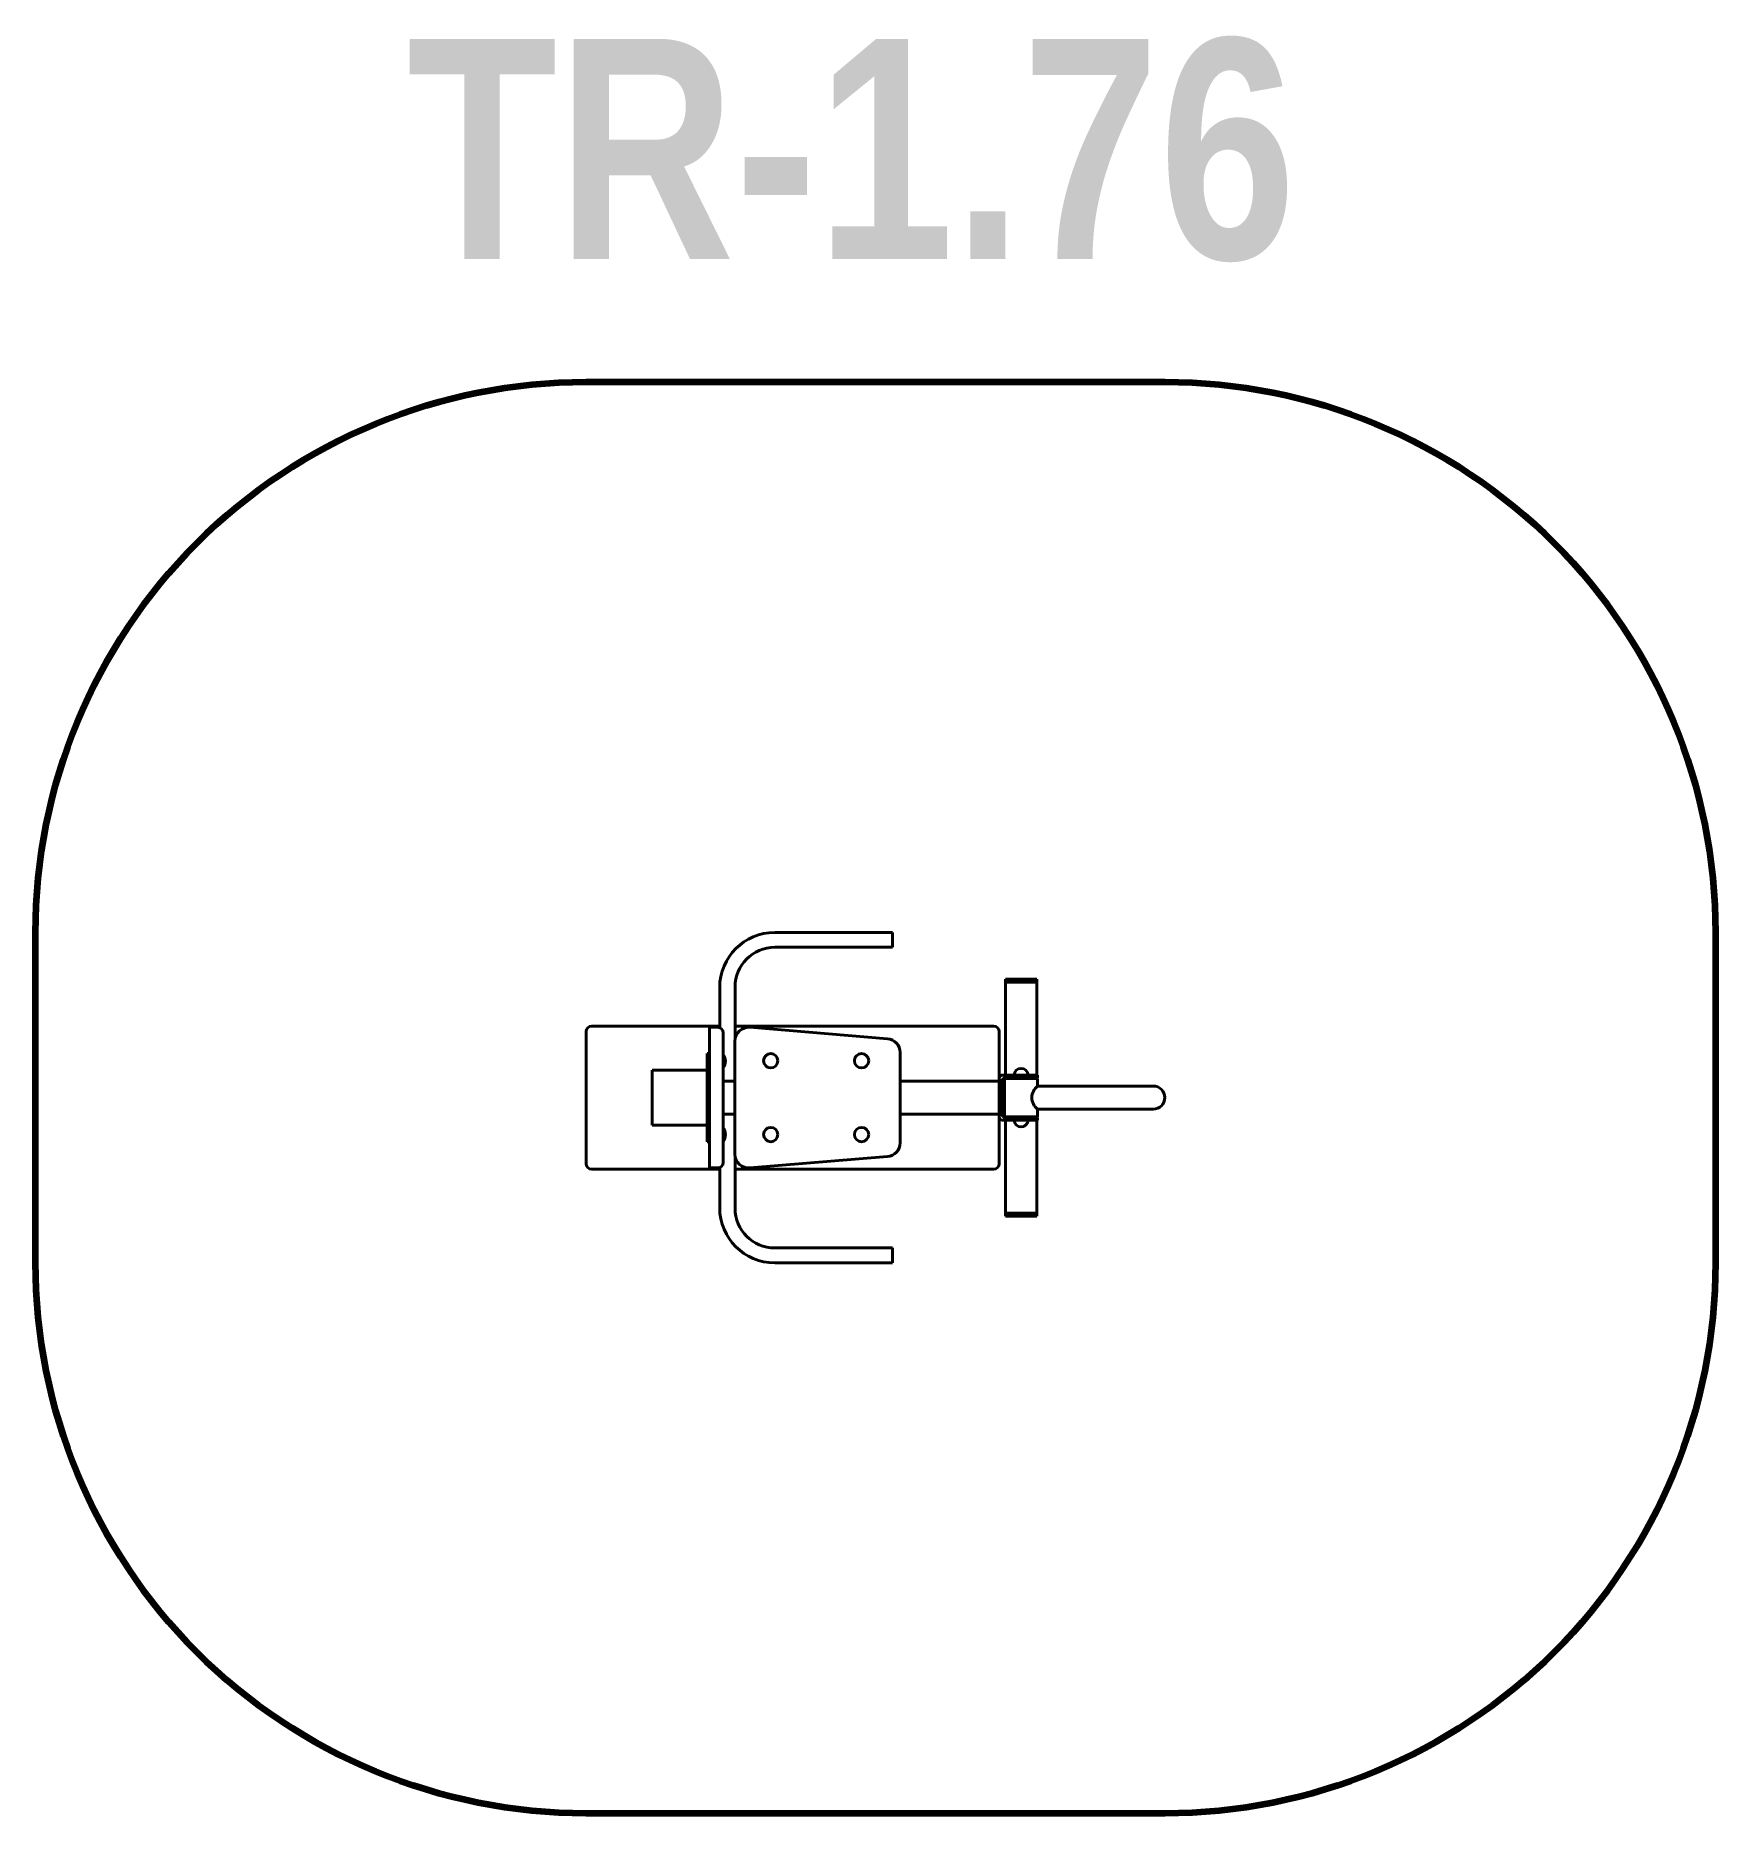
# Model space of a CAD drawing. Header units: millimetres. Extents: x 88204 to 91255, y 1157 to 4385.
import ezdxf

# ---------------------------------------------------------------- set-up
doc = ezdxf.new("R2010")
doc.units = ezdxf.units.MM
doc.layers.add('DiKom', color=7, linetype='Continuous')
doc.styles.add('style1', font='arialbd.ttf', dxfattribs={"width": 0.8})

msp = doc.modelspace()

# ---------------------------------------------------------------- linework, layer by layer
at = {"layer": 'DiKom', "color": 7, "linetype": 'Continuous', "lineweight": 40}
for p, q in [((89546.7, 2756.6), (89760.7, 2756.6)), ((89760.7, 2756.6), (89760.7, 2729.6)), ((89546.7, 2729.6), (89760.7, 2729.6)), ((89446.7, 2656.6), (89446.7, 2583.7)), ((89474.7, 2657.6), (89474.7, 2563.5)), ((89965.7, 2671.6), (90022.7, 2671.6)), ((89965.7, 2666.6), (89965.7, 2671.6)), ((89965.7, 2666.6), (89965.7, 2497.6)), ((89965.7, 2666.6), (90022.7, 2666.6)), ((90022.7, 2666.6), (89965.7, 2666.6)), ((90022.7, 2671.6), (90022.7, 2666.6)), ((90022.7, 2666.6), (90022.7, 2497.6)), ((89214.2, 2586.6), (89446.7, 2586.6)), ((89443.2, 2584.3), (89428.2, 2584.3)), ((89428.2, 2584.3), (89428.2, 2328.9)), ((89474.7, 2586.6), (89838.2, 2586.6)), ((89501.5, 2584.3), (89751.5, 2563.5)), ((89838.2, 2586.6), (89944.2, 2586.6)), ((89204.2, 2336.6), (89204.2, 2576.6)), ((89453.2, 2574.3), (89453.2, 2338.9)), ((89474.4, 2559.4), (89474.4, 2353.8)), ((89954.2, 2576.6), (89954.2, 2486.6)), ((89424.2, 2376.6), (89424.2, 2536.6)), ((89424.2, 2536.6), (89428.2, 2536.6)), ((89428.2, 2536.6), (89428.2, 2376.6)), ((89774.4, 2538.6), (89774.4, 2374.6)), ((89324.2, 2506.6), (89424.2, 2506.6)), ((89324.2, 2406.6), (89324.2, 2506.6)), ((89424.2, 2506.6), (89424.2, 2406.6)), ((89453.2, 2486.6), (89474.4, 2486.6)), ((89954.2, 2486.6), (89774.3, 2486.6)), ((89954.2, 2491.6), (89954.2, 2421.6)), ((89959.2, 2486.6), (89959.2, 2426.6)), ((89960.2, 2497.6), (90024.2, 2497.6)), ((89964.2, 2421.6), (89964.2, 2491.6)), ((89964.2, 2491.6), (90024.2, 2491.6)), ((89965.2, 2492.6), (90024.2, 2492.6)), ((90024.2, 2497.6), (90024.2, 2492.6)), ((90024.2, 2491.6), (90024.2, 2477.6)), ((90024.2, 2477.6), (90234.2, 2477.6)), ((89453.2, 2426.6), (89474.4, 2426.6)), ((89954.2, 2426.6), (89774.4, 2426.6)), ((89954.2, 2426.6), (89954.2, 2336.6)), ((90024.2, 2435.6), (90234.2, 2435.6)), ((90024.2, 2435.6), (90024.2, 2421.6)), ((89424.2, 2406.6), (89324.2, 2406.6)), ((89960.2, 2415.6), (90024.2, 2415.6)), ((90024.2, 2421.6), (89964.2, 2421.6)), ((89965.2, 2420.6), (90024.2, 2420.6)), ((89965.7, 2246.6), (89965.7, 2415.6)), ((90022.7, 2246.6), (90022.7, 2415.6)), ((90024.2, 2420.6), (90024.2, 2415.6)), ((89428.2, 2376.6), (89424.2, 2376.6)), ((89446.7, 2326.6), (89214.2, 2326.6)), ((89443.2, 2328.9), (89428.2, 2328.9)), ((89446.7, 2329.5), (89446.7, 2256.6)), ((89474.7, 2350.1), (89474.7, 2255.6)), ((89891.2, 2326.6), (89474.7, 2326.6)), ((89501.5, 2328.9), (89751.5, 2349.7)), ((89944.2, 2326.6), (89838.2, 2326.6)), ((89965.7, 2246.6), (90022.7, 2246.6)), ((90022.7, 2246.6), (89965.7, 2246.6)), ((89965.7, 2246.6), (89965.7, 2241.6)), ((89965.7, 2241.6), (90022.7, 2241.6)), ((90022.7, 2241.6), (90022.7, 2246.6)), ((89546.7, 2183.6), (89760.7, 2183.6)), ((89760.7, 2156.6), (89760.7, 2183.6)), ((89546.7, 2156.6), (89760.7, 2156.6))]:
    msp.add_line(p, q, dxfattribs=at)
at = {"layer": 'DiKom', "color": 3, "lineweight": 200}
msp.add_lwpolyline([(88204.2, 2156.6), (88204.2, 2756.6, -0.414214), (89204.2, 3756.6), (90255.2, 3756.6, -0.414214), (91255.2, 2756.6), (91255.2, 2156.6, -0.414214), (90255.2, 1156.6), (89204.2, 1156.6, -0.414214)], format="xyb", close=True, dxfattribs=at)
at = {"layer": 'DiKom', "color": 7, "linetype": 'Continuous', "lineweight": 40}
for centre in [(89539.4, 2523.6), (89704.4, 2523.6), (89539.4, 2389.6), (89704.4, 2389.6)]:
    msp.add_circle(centre, 13, dxfattribs=at)
for centre, radius, start, end in [((89546.7, 2656.6), 100, 90, 180), ((89546.7, 2657.6), 72, 90, 180), ((89214.2, 2576.6), 10, 90, 180), ((89443.2, 2574.3), 10, 0, 90), ((89499.4, 2559.4), 25, 85.2364, 180), ((89944.2, 2576.6), 10, 0, 90), ((89749.4, 2538.6), 25, 0, 85.2364), ((89436.5, 2522.8), 20.7, 323.6715, 36.3285), ((89960.2, 2491.6), 6, 90, 180), ((89965.2, 2486.6), 6, 90, 180), ((89994.2, 2497.2), 12.6, 1.7905, 178.2095), ((90039.9, 2456.6), 26.2, 126.8387, 233.1613), ((90234.2, 2456.6), 21, 270, 90), ((89965.2, 2426.6), 6, 180, 270), ((89434.1, 2389.6), 23.1, 325.7945, 34.2055), ((89960.2, 2421.6), 6, 180, 270), ((89994.2, 2416), 12.6, 181.7905, 358.2095), ((89749.4, 2374.6), 25, 274.7636, 0), ((89214.2, 2336.6), 10, 180, 270), ((89443.2, 2338.9), 10, 270, 0), ((89499.4, 2353.8), 25, 180, 274.7636), ((89944.2, 2336.6), 10, 270, 0), ((89546.7, 2256.6), 100, 180, 270), ((89546.7, 2255.6), 72, 180, 270)]:
    msp.add_arc(centre, radius, start, end, dxfattribs=at)

# ---------------------------------------------------------------- texts
at = {"layer": 'DiKom', "insert": (88878.6, 4379.5), "char_height": 400, "attachment_point": 1, "style": 'style1'}
msp.add_mtext_dynamic_manual_height_columns('TR-1.76', width=2518.219, gutter_width=2.09, heights=[0], dxfattribs=at)

doc.saveas('drawing.dxf')
